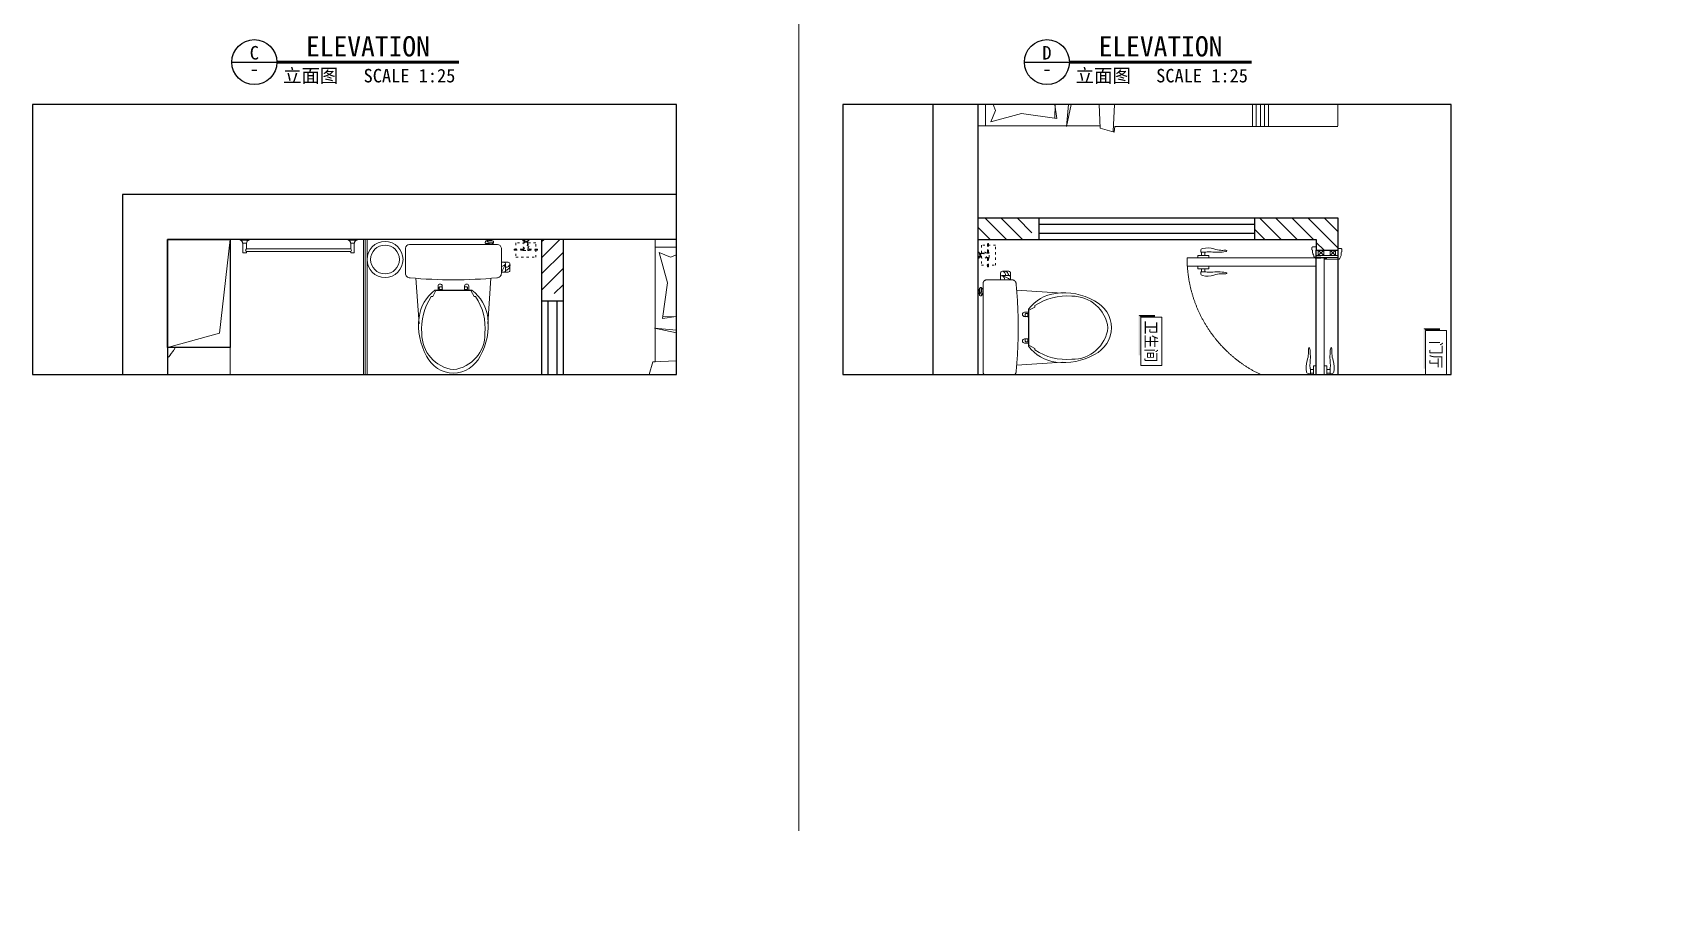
# Model space of a CAD drawing. Header units: millimetres. Extents: x 3162 to 221128, y -144913 to 11496.
# Drawn here: x 186528 to 195534, y -49353 to -44453 of the extents above; entities that cross this region are included whole.
import ezdxf
from ezdxf.enums import TextEntityAlignment as Align
from ezdxf.xclip import XClip

# ---------------------------------------------------------------- set-up
doc = ezdxf.new("R2010")
doc.units = ezdxf.units.MM
doc.header["$LTSCALE"] = 10
doc.header["$XCLIPFRAME"] = 2
for name, pattern in [('ACAD_ISO03W100', [30, 12, -18]), ('DASH', [8.89, 6.35, -2.54]), ('DOTE', [61.468, 50.8, -5.08, 0.508, -5.08]), ('HIDDEN', [9.525, 6.35, -3.175])]:
    doc.linetypes.add(name, pattern=pattern)
for name, color, linetype, lineweight in [('Drawing【图框、表格】', 150, 'Continuous', 0), ('FC-Doorsill【门槛线】', 8, 'Continuous', 0), ('FF-Door【门】', 51, 'Continuous', 0), ('FF-FIXT【洁具】', 31, 'Continuous', 0), ('FF-MT【门套】', 20, 'Continuous', 0), ('FF-Text【平面文字】', 2, 'Continuous', 0), ('FF-【活动成品家具】', 51, 'Continuous', 0), ('Fine【细线】', 250, 'Continuous', 0), ('Hidden【虚线】', 136, 'DASH', 0)]:
    doc.layers.add(name, color=color, linetype=linetype, lineweight=lineweight)
doc.layers.add('WALL_NEW【新建墙体】', color=4, linetype='Continuous')
doc.layers.add('WALL【墙体】', color=7, linetype='Continuous')
doc.styles.add('文字', font='')
doc.styles.add('线上图名', font='simhei.ttf')
doc.styles.add('线下图名', font='simhei.ttf')
doc.styles.get('文字').set_extended_font_data('SimSun')

# ---------------------------------------------------------------- blocks, each defined once
blk = doc.blocks.new('*U173')
at = {"color": 2, "linetype": 'Continuous'}
blk.add_line((-27.26, 0), (-17.26, 0), dxfattribs=at)
blk.add_lwpolyline([(-17.26, 0, 0.7, 0.7, 0), (23.26, 0, 0.75, 0.75, 0)], format="xyseb", dxfattribs=at)
at = {"color": 150, "linetype": 'Continuous'}
blk.add_circle((-22.26, 0), 5, dxfattribs=at)
at = {"color": 2, "style": '线下图名', "flags": 8}
blk.add_attdef('编号', text='', height=3, dxfattribs=at).set_placement((-22.26, 2.08), align=Align.MIDDLE)
at = {"color": 2, "style": '线上图名', "flags": 8}
blk.add_attdef('EXISTING_PLAN', text='', height=4.5, dxfattribs=at).set_placement((3, 1.27), align=Align.CENTER)
at = {"color": 2, "style": '线下图名', "flags": 8}
blk.add_attdef('图号', text='', height=3, dxfattribs=at).set_placement((-22.26, -3.86), align=Align.BOTTOM_CENTER)
blk.add_attdef('图名1', text='', height=3, dxfattribs=at).set_placement((-15.86, -1.5), align=Align.TOP_LEFT)
blk.add_attdef('比例1', text='', height=3, dxfattribs=at).set_placement((22.44, -1.5), align=Align.TOP_RIGHT)
blk = doc.blocks.new('1500平10100181')
at = {"ltscale": 300}
for p, q in [((-1270.6, 991.6), (-770.6, 991.6)), ((-1270.6, 491.6), (-1270.6, 991.6)), ((-770.6, 991.6), (-770.6, 491.6)), ((-749, 1000), (603.1, 1000)), ((-749, 1000), (-749, 374.1)), ((603.1, 1000), (603.1, 320.9)), ((603.1, 1000), (603.1, 345.9)), ((-770.6, 491.6), (-1270.6, 491.6)), ((-1270.6, 491.6), (-770.6, 491.6)), ((-749, 374.1), (-775.9, 311.5)), ((-775.9, 311.5), (-740.1, 257.9)), ((-749, 271.3), (-749, -1000)), ((638.5, 243.1), (606, 239.9)), ((606, 239.9), (606, -999.7)), ((-749, -1000), (603.1, -1000)), ((603.1, -1000), (-749, -1000))]:
    blk.add_line(p, q, dxfattribs=at)
at = {"color": 8}
for p, q in [((-770.6, 491.6), (-770.6, 991.6)), ((-1020.6, 966.9), (-1020.6, 516.3)), ((-749, 958.2), (603.1, 958.2)), ((-686.4, 883.8), (-686.4, 919.5)), ((-686.4, 919.5), (-614.8, 874.8)), ((-686.4, 919.5), (-570, 910.6)), ((-570, 910.6), (-278, 946.4)), ((-278, 946.4), (-137.7, 883.8)), ((-137.7, 883.8), (-75, 910.6)), ((-75, 910.6), (-119.8, 740.7)), ((-39.2, 937.4), (32.4, 892.7)), ((-39.2, 937.4), (77.1, 928.5)), ((-39.2, 901.6), (-39.2, 937.4)), ((-21.3, 687.1), (-39.2, 901.6)), ((77.1, 928.5), (369.1, 964.2)), ((369.1, 964.2), (517.3, 901.6)), ((517.3, 901.6), (580, 928.5)), ((580, 928.5), (535.2, 758.6)), ((-668.5, 669.2), (-686.4, 883.8)), ((-1254.7, 741.6), (-786.5, 741.6)), ((-119.8, 740.7), (-92.9, 544)), ((535.2, 758.6), (562.1, 561.9)), ((-704.3, 535), (-668.5, 669.2)), ((-57.5, 551.6), (-21.3, 687.1)), ((-632.7, 544), (-704.3, 535)), ((-605.8, 587.2), (-703.4, 538.5)), ((-516.3, 544), (-632.7, 544)), ((-155.6, 552.9), (-516.3, 544)), ((-92.9, 544), (-155.6, 552.9)), ((14.5, 561.9), (-93.5, 548.4)), ((16.7, 588.7), (-72.8, 544)), ((130.8, 561.9), (14.5, 561.9)), ((560.7, 572.1), (130.8, 561.9)), ((486.3, 572.7), (485.7, 570.5)), ((562.1, 561.9), (486.3, 572.7)), ((-749, 383), (606.9, 508.2)), ((606.9, 508.2), (-48.2, 365.2)), ((-740.1, 257.9), (172.2, 347.3)), ((378.1, 329.4), (615.8, 320.5)), ((603.1, 345.9), (603.1, 320.9)), ((603.1, 320.9), (616.4, 320.9)), ((616.4, 320.9), (638.5, 243.1)), ((633.7, 248.9), (-740.1, 168.4)), ((-740.1, 168.4), (-360.8, 213.2)), ((-320.9, -1000), (-320.9, 186.7)), ((-300.1, -1000), (-300.1, 187.8)), ((-276, -1000), (-276, 189)), ((-255.2, -1000), (-255.2, 190.1)), ((-231.2, -1000), (-231.2, 191.4)), ((229.7, -1000), (229.7, 227.8)), ((250.5, -1000), (250.5, 228.9)), ((274.6, -1000), (274.6, 230.2)), ((295.4, -1000), (295.4, 231.3)), ((319.4, -1000), (319.4, 232.6)), ((-749, -526.3), (603.1, -526.3)), ((-749, -547.1), (603.1, -547.1)), ((-749, -571.3), (603.1, -571.3)), ((-749, -592.1), (603.1, -592.1)), ((-749, -616), (603.1, -616))]:
    blk.add_line(p, q, dxfattribs=at)
for radius in [175, 72.2]:
    blk.add_circle((-1020.6, 741.6), radius, dxfattribs=at)
blk = doc.blocks.new('马桶平面15')
at = {"color": 251}
for p, q in [((-164.1, 735.1), (-187.7, 735.1)), ((-182.4, 735.2), (-182.4, 743.3)), ((-175.9, 735.1), (-175.9, 743.3)), ((-168.6, 743.3), (-168.6, 735.1))]:
    blk.add_line(p, q, dxfattribs=at)
for points in [[(-171.3, 714.9, 0.288575), (-152.8, 725.1, 0.464141), (-158.6, 735.1), (-164.1, 735.1), (-164.1, 743.3), (-187.7, 743.3), (-187.7, 743.3), (-187.7, 735.1), (-193.2, 735.1, 0.464141), (-199, 725.1, 0.288575), (-180.5, 714.9)], [(26.7, 460.2), (121.9, 460.2), (138.7, 426.6), (147.1, 426.6, -0.17108), (199.3, 221.2, -0.383832), (24.1, 20.6, -0.383832), (-151.1, 221.2, -0.17108), (-98.9, 426.6), (-90.5, 426.6), (-73.7, 460.2), (121.9, 460.2)], [(-61.5, 462.9), (-61.5, 484.4, -1), (-38, 484.4), (-38, 480.5)], [(109.7, 462.9), (109.7, 484.4, 1), (86.2, 484.4), (86.2, 480.5)]]:
    blk.add_lwpolyline(points, format="xyb", dxfattribs=at)
for points in [[(24.1, 519.2, -0.023855), (-216.9, 530.8, -0.42765), (-242.5, 555.3), (-242.5, 695.1, -0.382307), (-220.4, 714.9), (24.1, 714.9), (268.6, 714.9, -0.382307), (290.7, 695.1), (290.7, 555.3, -0.42765), (265.1, 530.8, -0.023855)], [(24.1, 0, -0.272339), (-125.1, 96, -0.163159), (-166.6, 310.4, -0.20934), (-78.5, 461.5), (24.1, 461.5), (126.7, 461.5, -0.20934), (214.8, 310.4, -0.163159), (173.3, 96, -0.272339)]]:
    blk.add_lwpolyline(points, format="xyb", close=True)
for points in [[(-242.5, 617.1), (-242.5, 562.2), (-279.9, 562.2, -0.414214), (-289.9, 572.2), (-289.9, 607.1, -0.414214), (-279.9, 617.1)], [(-242.5, 617.1), (-242.5, 562.2), (-256.2, 562.2, -0.414214), (-266.2, 572.2), (-266.2, 607.1, -0.414214), (-256.2, 617.1)], [(-54.5, 475.5), (-54.5, 470.3, 0.414214), (-49.5, 465.3), (-38.7, 465.3, 0.58538), (-38.5, 470.3), (-38.5, 475.5, 0.58538), (-38.7, 480.5), (-49.5, 480.5, 0.414214)], [(102.7, 475.5), (102.7, 470.3, -0.414214), (97.7, 465.3), (86.9, 465.3, -0.58538), (86.7, 470.3), (86.7, 475.5, -0.58538), (86.9, 480.5), (97.7, 480.5, -0.414214)]]:
    blk.add_lwpolyline(points, format="xyb", close=True, dxfattribs=at)
for points in [[(-184.4, 527.9), (-167.1, 275.7)], [(232.6, 527.9), (215.3, 275.7)]]:
    blk.add_lwpolyline(points)
for centre, radius, start, end in [((-185.1, 755.7), 31.4, 242.88179, 319.14204), ((-173.5, 774.1), 53.1, 240.79773, 292.8926), ((-262.7, 600.1), 28.1, 165.59157, 262.76034), ((-267.7, 612.3), 22.8, 193.4235, 273.84122), ((-231.7, 638.1), 46.4, 221.91484, 256.44129), ((180.7, 814.1), 492.5, 204.86427, 210.76499)]:
    blk.add_arc(centre, radius, start, end, dxfattribs=at)
blk = doc.blocks.new('hlw_3_1200_120')
for p, q in [((-0.5, 0.05), (0.5, 0.05)), ((-0.5, -0.05), (0.5, -0.05))]:
    blk.add_line(p, q)
at = {"linetype": 'HIDDEN', "ltscale": 15}
for p, q in [((-0.5, 0.0208), (0.5, 0.0208)), ((-0.5, -0.0208), (0.5, -0.0208))]:
    blk.add_line(p, q, dxfattribs=at)
blk = doc.blocks.new('*U51')
at = {"color": 150}
blk.add_lwpolyline([(-5.38, -2.34), (5.38, -2.34), (5.38, 2.33), (-5.38, 2.33), (-5.38, -2.34)], dxfattribs=at)
at = {"color": 150, "ltscale": 4}
for points in [[(-5.38, 0.83), (-5.83, 0.83), (-5.38, -2.34), (-5.83, -2.79)], [(3.13, -2.34), (3.13, -2.79), (-5.38, -2.34), (-5.83, -2.79)]]:
    blk.add_solid(points, dxfattribs=at)
at = {"color": 2, "ltscale": 4, "style": '文字', "width": 0.9, "flags": 8}
blk.add_attdef('功能区文字', text='', height=2.5, dxfattribs=at).set_placement((0.01, -0.03), align=Align.MIDDLE_CENTER)
blk = doc.blocks.new('海龙工具_2009110106373373')
at = {"linetype": 'ACAD_ISO03W100', "ltscale": 0.1}
for p, q in [((-16.7, 0), (16.7, 0)), ((-16.7, -5.8), (-16.7, 0)), ((16.7, -5.8), (16.7, 0)), ((-16.7, -5.8), (16.7, -5.8)), ((-9.5, -11.1), (9.5, -11.1)), ((-7.9, -13.8), (7.9, -13.8)), ((-6.9, -13.8), (-6.9, -11.1)), ((6.9, -13.8), (6.9, -11.1))]:
    blk.add_line(p, q, dxfattribs=at)
at = {"color": 8, "linetype": 'ACAD_ISO03W100', "ltscale": 0.1}
for p, q in [((-16.7, -4.4), (16.7, -4.4)), ((-6.6, -13.8), (-6.6, -11.1)), ((-6.1, -13.8), (-6.1, -11.1)), ((-2.5, -13.8), (-2.5, -11.1)), ((5.6, -13.8), (5.6, -11.1)), ((5.9, -13.8), (5.9, -11.1)), ((6.4, -13.8), (6.4, -11.1)), ((7, -33.3), (9.2, -33.3)), ((7.8, -20.3), (11.9, -22.7))]:
    blk.add_line(p, q, dxfattribs=at)
for points in [[(-17.6, -56.1), (-64.4, -56.1)], [(-17.6, -56.7), (-64, -56.7)], [(17.6, -56.1), (64.4, -56.1)], [(17.6, -56.7), (64, -56.7)]]:
    blk.add_lwpolyline(points, dxfattribs=at)
at = {"linetype": 'ACAD_ISO03W100', "ltscale": 0.1}
for points in [[(-61.4, -51), (-17.6, -51)], [(-17.6, -57.8), (-61.4, -57.8)], [(-11.7, -49.5), (-17.6, -49.5), (-17.6, -58.8), (-11.7, -58.8)], [(-11.7, -43.8), (-11.7, -59.9), (11.7, -59.9), (11.7, -43.8)], [(11.7, -49.5), (17.6, -49.5), (17.6, -58.8), (11.7, -58.8)], [(61.4, -51), (17.6, -51)], [(17.6, -57.8), (61.4, -57.8)]]:
    blk.add_lwpolyline(points, dxfattribs=at)
at = {"color": 8, "linetype": 'ACAD_ISO03W100', "ltscale": 0.1}
blk.add_lwpolyline([(-55.5, -96.8), (55.2, -96.8), (55.2, -17.4), (-55.5, -17.4)], close=True, dxfattribs=at)
at = {"linetype": 'ACAD_ISO03W100', "ltscale": 0.1}
for centre, radius, start, end in [((-61.4, -54.4), 3.41, 90, 270), ((0, -30), 18.1, 116.11748, 63.88252), ((-20.9, -14.2), 11.8, 15.38279, 45.49873), ((20.9, -14.2), 11.8, 134.50127, 164.61721), ((61.4, -54.4), 3.41, 270, 90)]:
    blk.add_arc(centre, radius, start, end, dxfattribs=at)
at = {"color": 8, "linetype": 'ACAD_ISO03W100', "ltscale": 0.1}
for centre, radius, start, end in [((-15.3, -11.8), 11.2, 3.72271, 32.48588), ((-22.2, -12.5), 18.8, 4.24359, 20.74315), ((14.7, -12.4), 11.2, 143.80422, 173.1553), ((16.9, -14.2), 11.8, 134.50127, 164.61721), ((21.6, -18.2), 16.8, 132.4216, 154.92635), ((0.7, -26.4), 9.31, 311.87931, 40.38031), ((0.9, -25.5), 11.4, 317.03504, 14.50797)]:
    blk.add_arc(centre, radius, start, end, dxfattribs=at)
blk = doc.blocks.new('海龙_05069869')
at = {"layer": 'FF-FIXT【洁具】'}
blk.add_circle((0, 0), 100, dxfattribs=at)
at = {"layer": 'FF-FIXT【洁具】', "color": 9}
blk.add_circle((0, 0), 80, dxfattribs=at)
blk = doc.blocks.new('海龙工具_毛巾架平面')
at = {"linetype": 'ByBlock', "lineweight": 0}
for p, q in [((-323.6, 0.4), (-323.6, 4.4)), ((-275.6, 0.4), (-275.6, 4.4)), ((276.4, 0.4), (276.4, 4.4)), ((324.4, 0.4), (324.4, 4.4))]:
    blk.add_line(p, q, dxfattribs=at)
for points in [[(-324.6, 4.4, 0.406293), (-310.6, 20.4), (-288.6, 20.4, 0.411692), (-274.6, 4.4)], [(275.4, 4.4, 0.406293), (289.4, 20.4), (311.4, 20.4, 0.411692), (325.4, 4.4)]]:
    blk.add_lwpolyline(points, format="xyb", dxfattribs=at)
for points in [[(-274.6, 0.4), (-274.6, 4.4), (-324.6, 4.4), (-324.6, 0.4)], [(325.4, 0.4), (325.4, 4.4), (275.4, 4.4), (275.4, 0.4)]]:
    blk.add_lwpolyline(points, close=True, dxfattribs=at)
for points in [[(-289.6, 66.9), (-289.6, 74.4), (-309.6, 74.4), (-309.6, 20.4)], [(290.4, 66.9), (-289.6, 66.9)], [(-289.6, 20.2), (-289.6, 51.9)], [(-289.6, 51.9), (290.4, 51.9)], [(310.4, 20.2), (310.4, 74.4), (290.4, 74.4), (290.4, 66.9)], [(290.4, 51.9), (290.4, 20.4)]]:
    blk.add_lwpolyline(points)
at = {"color": 250}
for centre, start, end in [((-284.3, 59.4), 125.00147, 234.99853), ((285.2, 59.4), 305.00147, 54.99853)]:
    blk.add_arc(centre, 9.16, start, end, dxfattribs=at)
blk = doc.blocks.new('卫_毛巾架')
blk.add_blockref('海龙工具_毛巾架平面', (0, -0.4))
blk = doc.blocks.new('门套线03')
at = {"ltscale": 100}
blk.add_lwpolyline([(60, 0), (60, 19.7, -0.339185), (56.6, 23.1), (42, 23.1, -0.360475), (38.5, 19.7), (29.2, 19.7, 0.137802), (14.5, 14.7, -0.16589), (3.4, 11.9), (3.4, 8.7), (0, 8.7), (0, 0)], format="xyb", close=True, dxfattribs=at)
blk = doc.blocks.new('HL_Door_Hinge')
at = {"color": 0, "linetype": 'DOTE', "ltscale": 0.04}
for p, q in [((-4, 3), (4, 3)), ((0, -1), (0, 7))]:
    blk.add_line(p, q, dxfattribs=at)
at = {"color": 0, "linetype": 'DASH', "ltscale": 5}
for p, q in [((-2, -26), (-2, 0.8)), ((-0.5, -26), (-0.5, 0)), ((0.5, -26), (0.5, 0)), ((2, -26), (2, 0.8)), ((-0.5, -26), (-2, -26)), ((0.5, -26), (2, -26))]:
    blk.add_line(p, q, dxfattribs=at)
for radius in [3, 2]:
    blk.add_circle((0, 3), radius, dxfattribs=at)
blk = doc.blocks.new('HL_Door_Seal')
at = {"color": 0}
for p, q in [((5, 0), (-5, 0)), ((-1, 6), (-0.5, 6.5)), ((-1, 6), (-0.5, 6)), ((-1, 5.5), (-0.5, 6)), ((-1, 5.5), (-0.5, 5.5)), ((-1, 5), (-0.5, 5.5)), ((-1, 4.5), (-0.5, 5)), ((-1, 5), (-0.5, 5)), ((-1, 4.5), (-0.5, 4.5)), ((-1, 4), (-0.5, 4.5)), ((-1, 4), (-0.5, 4)), ((-1, 3.5), (-0.5, 4)), ((-1, 3.5), (-0.5, 3.5)), ((-1, 3), (-0.5, 3.5)), ((-1, 3), (-0.5, 3)), ((-1, 2.5), (-0.5, 3)), ((-1, 2.5), (-0.5, 2.5)), ((-1, 2), (-0.5, 2.5)), ((-1, 2), (-0.5, 2)), ((-1, 1.5), (-0.5, 2)), ((-1, 1.5), (-0.5, 1.5)), ((-1, 1), (-0.5, 1.5)), ((-1, 1), (-0.5, 1)), ((-1, 0.5), (-0.5, 1)), ((-1, 0.5), (-0.5, 0.5)), ((-1, 0), (-0.5, 0.5)), ((-0.5, 6.5), (0.5, 6.5)), ((1, 6), (0.5, 6.5)), ((1, 6), (0.5, 6)), ((1, 5.5), (0.5, 6)), ((1, 5.5), (0.5, 5.5)), ((1, 5), (0.5, 5.5)), ((1, 5), (0.5, 5)), ((1, 4.5), (0.5, 5)), ((1, 4.5), (0.5, 4.5)), ((1, 4), (0.5, 4.5)), ((1, 4), (0.5, 4)), ((1, 3.5), (0.5, 4)), ((1, 3.5), (0.5, 3.5)), ((1, 3), (0.5, 3.5)), ((1, 3), (0.5, 3)), ((1, 2.5), (0.5, 3)), ((1, 2.5), (0.5, 2.5)), ((1, 2), (0.5, 2.5)), ((1, 2), (0.5, 2)), ((1, 1.5), (0.5, 2)), ((1, 1.5), (0.5, 1.5)), ((1, 1), (0.5, 1.5)), ((1, 1), (0.5, 1)), ((1, 0.5), (0.5, 1)), ((1, 0.5), (0.5, 0.5)), ((1, 0), (0.5, 0.5))]:
    blk.add_line(p, q, dxfattribs=at)
blk.add_lwpolyline([(-3.9, -1, 0.774597), (3.9, -1)], format="xyb", close=True, dxfattribs=at)
blk.add_arc((0, 0), 5, 180, 0.00048, dxfattribs=at)
blk = doc.blocks.new('门把手02')
at = {"color": 250}
for p, q in [((-30.4, 14.6), (-15.2, 14.6)), ((-30.4, 0), (-30.4, 14.6)), ((30.4, 0), (-30.4, 0)), ((-15.2, 14.6), (19.6, 14.6)), ((-15.2, 14.6), (19.6, 14.6)), ((-13.5, 32.2), (-13.5, 40.9)), ((12.9, 32.2), (-13.5, 32.2)), ((-9.4, 14.6), (-9.4, 32.2)), ((9.4, 14.6), (9.4, 32.2)), ((19.6, 14.6), (30.4, 14.6)), ((30.4, 14.6), (30.4, 0))]:
    blk.add_line(p, q, dxfattribs=at)
at = {"color": 250, "extrusion": (0, 0, -1)}
for centre, major_axis, start_param, end_param in [((-1.3, 40.9), (-8.59, 8.59), 5.497787, 6.813202), ((23.4, -64.1), (-0.1, 120), -0.233047, 0.306451), ((12.9, 37.2), (3.58, 3.58), 2.124304, 2.356194), ((33.8, -51.4), (0, 86), -0.231441, 0.114669), ((79.3, 368.4), (-0.1, 336.3), 3.005111, 3.247916), ((107.8, 189.2), (1.8, 147), 3.194781, 3.464277), ((105.2, 172), (-91.7, 91.7), 3.813778, 3.981187), ((122.5, 24), (-13.7, 13.7), 0.647464, 1.248663), ((124, 43.6), (5.92, 5.92), 1.238085, 2.228964), ((130.6, 40.4), (-0.729, 0.729), 1.325662, 2.819982)]:
    blk.add_ellipse(centre, major_axis=major_axis, ratio=1, start_param=start_param, end_param=end_param, dxfattribs=at)
blk = doc.blocks.new('hld_1_722.134_120_门把手02_门套线03_45_0_0_3_40_0_1_1')
at = {"layer": 'FC-Doorsill【门槛线】'}
for p, q in [((-0.5, 0.075), (0.5, 0.075)), ((-0.5, -0.075), (0.5, -0.075))]:
    blk.add_line(p, q, dxfattribs=at)
at = {"layer": 'FF-Door【门】'}
blk.add_lwpolyline([(-0.447, 0.075), (-0.391, 0.075), (-0.391, 0.969), (-0.447, 0.969)], close=True, dxfattribs=at)
at = {"layer": 'FF-Door【门】', "color": 250, "linetype": 'ACAD_ISO03W100', "ltscale": 0.104167}
blk.add_lwpolyline([(-0.447, 0.075), (0.447, 0.075), (0.447, 0.019), (-0.447, 0.019)], close=True, dxfattribs=at)
at = {"layer": 'FF-Door【门】', "color": 8, "linetype": 'HIDDEN', "ltscale": 60}
blk.add_arc((-0.447, 0.075), 0.894, 0, 90, dxfattribs=at)
at = {"layer": 'FF-MT【门套】', "color": 250}
for p, q in [((-0.465, 0.06), (-0.5, 0.022)), ((-0.465, 0.022), (-0.5, 0.06)), ((0.465, 0.06), (0.5, 0.022)), ((0.465, 0.022), (0.5, 0.06)), ((-0.5, -0.022), (-0.465, -0.06)), ((-0.5, -0.06), (-0.465, -0.022)), ((0.5, -0.022), (0.465, -0.06)), ((0.5, -0.06), (0.465, -0.022))]:
    blk.add_line(p, q, dxfattribs=at)
for points in [[(-0.5, 0.075), (-0.465, 0.075), (-0.465, 0.06), (-0.5, 0.06)], [(-0.465, 0.06), (-0.465, 0.022), (-0.5, 0.022), (-0.5, 0.06)], [(-0.465, 0.075), (-0.45, 0.075), (-0.45, -0.075), (-0.465, -0.075)], [(0.465, 0.075), (0.45, 0.075), (0.45, -0.075), (0.465, -0.075)], [(0.5, 0.075), (0.465, 0.075), (0.465, 0.06), (0.5, 0.06)], [(0.465, 0.06), (0.465, 0.022), (0.5, 0.022), (0.5, 0.06)], [(-0.5, -0.022), (-0.5, -0.06), (-0.465, -0.06), (-0.465, -0.022)], [(-0.5, -0.075), (-0.465, -0.075), (-0.465, -0.06), (-0.5, -0.06)], [(0.5, -0.022), (0.5, -0.06), (0.465, -0.06), (0.465, -0.022)], [(0.5, -0.075), (0.465, -0.075), (0.465, -0.06), (0.5, -0.06)]]:
    blk.add_lwpolyline(points, close=True, dxfattribs=at)
at = {"layer": 'FF-MT【门套】'}
for points in [[(-0.5, 0.075), (-0.45, 0.075), (-0.45, 0.012), (-0.438, 0.012), (-0.438, -0.075), (-0.5, -0.075)], [(0.5, 0.075), (0.45, 0.075), (0.45, 0.012), (0.438, 0.012), (0.438, -0.075), (0.5, -0.075)]]:
    blk.add_lwpolyline(points, close=True, dxfattribs=at)
at = {"layer": 'FF-Door【门】', "color": 250, "yscale": 0.001246673720702, "zscale": 0.001246673720702}
for name, p, xscale, rotation in [('门把手02', (-0.447, 0.857), -0.001246673720702, 90.00000000000593), ('门把手02', (-0.391, 0.857), 0.001246673720702, 270.0000000000178), ('HL_Door_Seal', (-0.444, 0.012), 0.001246673720702, 180.0000000000119), ('HL_Door_Seal', (0.444, 0.012), -0.001246673720702, 180)]:
    blk.add_blockref(name, p, dxfattribs=dict(at, xscale=xscale, rotation=rotation))
at = {"layer": 'FF-Door【门】', "color": 250, "zscale": 0.001246673720702}
for name, p, xscale, yscale in [('门把手02', (0.338, 0.075), -0.001246673720702, 0.001246673720702), ('HL_Door_Hinge', (-0.449, 0.075), 0.001246673720702, 0.001246673720702), ('门把手02', (0.338, 0.019), -0.001246673720702, -0.001246673720702)]:
    blk.add_blockref(name, p, dxfattribs=dict(at, xscale=xscale, yscale=yscale))
at = {"layer": 'FF-MT【门套】', "zscale": 0.001246673720702}
for p, xscale, yscale in [((-0.45, 0.075), -0.001246673720702, 0.001246673720702), ((0.45, 0.075), 0.001246673720702, 0.001246673720702), ((-0.438, -0.075), -0.001246673720702, -0.001246673720702), ((0.438, -0.075), 0.001246673720702, -0.001246673720702)]:
    blk.add_blockref('门套线03', p, dxfattribs=dict(at, xscale=xscale, yscale=yscale))
blk = doc.blocks.new('海龙_05140578')
at = {"layer": 'FF-FIXT【洁具】'}
h = blk.add_hatch(dxfattribs=at)
h.set_pattern_fill('AA大理石深SC800', color=8, scale=700, style=0, pattern_type=2)
h.set_pattern_definition([(177.769103, (2572982.35, -1703151.014), (-700.00002183, -2.69e-05), [40.03034, -8366.3405]), (28.1136392, (2572962.35, -1703113.616), (700.0000028, 327.23196765), [26.45461, -5529.00824]), (76.6298055, (2572962.35, -1703060.636), (-1.05e-05, 327.2319275), [14.41496, -3012.71901]), (106.992819, (2572965.68, -1703037.26), (6.7e-06, 327.2319222), [11.40566, -2383.78875]), (21.8355897, (2572962.35, -1703013.89), (699.99999517, 327.2319006), [25.13679, -5253.58526]), (17.3096175, (2572965.68, -1703007.66), (700.0000145, 327.231969), [10.47438, -2189.14444]), (162.690382, (2572942.35, -1703149.46), (-700.0000325, 327.231908), [20.94876, -2178.67006]), (125.490837, (2572922.35, -1703143.22), (-4.3e-05, 327.231901), [17.22434, -1188.48149]), (162.690382, (2572912.35, -1703129.2), (-700.0000325, 327.231908), [10.47438, -2189.14444]), (136.925518, (2572902.35, -1703126.08), (-2e-05, 327.23191), [22.8165, -935.47517]), (3.3442344, (2572859.018, -1703112.058), (700.000013, 4.667e-05), [26.71214, -5582.84048]), (10.5914065, (2572842.35, -1703115.174), (1400.000031, 327.2319727), [16.95554, -3543.70772]), (0, (2572832.35, -1703115.17), (700, 327.23194), [10, -689.99994]), (103.370194, (2572962.35, -1703113.616), (-5.48e-05, 327.2319113), [14.41489, -3012.71901]), (90, (2572959, -1703099.6), (700, -4e-14), [10.90773, -316.32419]), (90, (2572959, -1703088.7), (700, -4e-14), [10.90773, -316.32419]), (78.995121, (2572959.02, -1703077.776), (-2.72e-05, 327.2319559), [17.46185, -3649.52189]), (90, (2572962.35, -1703026.35), (700, -4e-14), [12.46598, -314.76592]), (6.6658365, (2572952.35, -1703009.21), (699.9999705, 1.27e-05), [13.42411, -2805.63262]), (160.679045, (2572952.35, -1703009.21), (-699.9999937, 327.231933), [14.12908, -2952.97835]), (47.485996, (2572669.02, -1703214.9), (700.0000005, 654.4639248), [14.79793, -3092.76646]), (6.1571803, (2572679.018, -1703203.995), (2800.00001973, 327.23192843), [43.58473, -9109.2134]), (31.9352432, (2572722.35, -1703199.32), (699.9999716, 327.2319319), [11.78345, -2462.74511]), (19.3209546, (2572732.35, -1703193.09), (699.999996, 327.2319281), [14.12908, -2952.97835]), (8.8568723, (2572745.68, -1703188.41), (699.9999635, 5.46e-05), [20.24134, -2105.10111]), (30.29957, (2572765.684, -1703185.295), (700.0000166, 327.2319738), [15.44284, -3227.55244]), (61.8626245, (2572779.02, -1703177.5), (-3.7e-05, 327.231936), [14.13664, -1470.21231]), (52.9473395, (2572785.684, -1703165.038), (700.00000455, 981.6958246), [33.192334, -6937.19747]), (51.263996, (2572805.684, -1703138.55), (699.999997, 981.6958529), [15.98128, -3340.08304]), (25.054876, (2572815.68, -1703126.08), (700, -3e-06), [36.79571, -735.91427]), (47.485996, (2572849.02, -1703110.5), (700.0000005, 654.4639248), [14.79793, -3092.76646]), (31.9352432, (2572859.02, -1703099.59), (699.9999716, 327.2319319), [11.78345, -2462.74511]), (56.6470201, (2572869.018, -1703093.36), (700.0000012, 981.6958188), [24.25143, -5068.55181]), (90, (2572882.35, -1703073.1), (700, -4e-14), [15.582476, -311.64945]), (47.485996, (2572882.35, -1703057.52), (700.0000005, 654.4639248), [29.59586, -3077.96853]), (47.485996, (2572902.35, -1703035.704), (700.0000005, 654.4639248), [14.79793, -3092.76646]), (19.3209546, (2572912.35, -1703024.796), (699.999996, 327.2319281), [14.12908, -2952.97835]), (56.2378233, (2572925.684, -1703020.12), (699.99996254, 981.69585345), [29.98968, -6267.84088]), (25.054876, (2572745.68, -1703194.64), (700, -3e-06), [14.71827, -757.99171]), (80.6556929, (2572742.35, -1703214.9), (2.62e-05, 327.2319152), [20.52967, -4290.69354]), (160.679045, (2572755.684, -1703219.58), (-699.9999937, 327.231933), [14.12908, -2952.97835]), (148.064756, (2572765.68, -1703225.81), (-699.999967, 327.2319416), [11.78345, -2462.74511]), (115.424913, (2572772.35, -1703239.834), (-700.000029, 1636.1597197), [15.52817, -3245.38277]), (103.370194, (2572775.684, -1703253.86), (-5.48e-05, 327.2319113), [14.41489, -3012.71901]), (144.961427, (2572782.35, -1703258.53), (-700.0000265, 654.4638884), [8.14233, -1701.74844]), (173.334163, (2572795.684, -1703260.09), (-699.9999705, 1.88e-05), [13.42411, -2805.63262]), (158.418473, (2572839.018, -1703277.232), (-4199.99999472, 1636.15974199), [46.60026, -9739.4493]), (78.995121, (2572752.35, -1703275.674), (-2.72e-05, 327.2319559), [17.46185, -3649.52189]), (4.4550498, (2572755.684, -1703258.533), (700.0000104, 4.37e-05), [20.0606, -4192.66778]), (154.945124, (2572775.68, -1703256.97), (-700, -9e-07), [7.35917, -765.35081]), (132.514004, (2572769.02, -1703253.86), (-699.9999993, 654.463926), [14.79793, -3092.76646]), (90, (2572759, -1703242.95), (700, -4e-14), [9.34949, -317.88246]), (142.076999, (2572759.02, -1703233.6), (-700.0000235, 654.463844), [12.67686, -2649.46857]), (125.490837, (2572749.02, -1703225.81), (-4.3e-05, 327.231901), [11.48294, -1194.22296]), (99.344307, (2572742.35, -1703216.46), (-2.57e-05, 327.2319152), [20.5296, -4290.69354]), (90, (2572739, -1703214.9), (700, -4e-14), [18.69897, -308.53291]), (136.925518, (2572739.02, -1703214.9), (-2e-05, 327.23191), [18.2532, -940.03847]), (70.3775316, (2572722.35, -1703211.79), (1.97e-05, 327.231914), [9.92593, -2074.51804]), (175.54495, (2572722.35, -1703211.786), (-700.0000158, -2.36e-05), [40.1212, -4172.60718]), (148.064756, (2573319.02, -1703288.14), (-699.999967, 327.2319416), [23.56697, -2450.96166]), (35.0385725, (2573279.02, -1703283.47), (700.000032, 654.463882), [8.14233, -1701.74844]), (6.6658365, (2573295.684, -1703283.465), (699.9999705, 1.27e-05), [13.42411, -2805.63262]), (162.690382, (2573285.68, -1703291.26), (-700.0000325, 327.231908), [10.47438, -2189.14444]), (64.5750864, (2573272.35, -1703319.305), (699.9999829, 1636.1597424), [31.05627, -3229.8546]), (0, (2573279.02, -1703283.47), (700, 327.23194), [16.666664, -683.33328]), (118.137375, (2573322.35, -1703294.37), (-2.2e-05, 327.231903), [7.06832, -1477.28063]), (157.435521, (2573352.35, -1703306.84), (-699.9999875, 327.23189523), [32.48693, -6789.76837]), (136.925518, (2573359.02, -1703313.07), (-2e-05, 327.23191), [9.1266, -949.16507]), (154.945124, (2573369.02, -1703317.75), (-700, -9e-07), [11.03872, -761.67126]), (49.4476465, (2573302.35, -1703289.7), (700.0000126, 981.6957893), [10.25416, -2143.11958]), (51.263996, (2573079.02, -1703021.68), (699.999997, 981.6958529), [15.98128, -3340.08304]), (136.925518, (2573079.02, -1703021.68), (-2e-05, 327.23191), [9.1266, -949.16507]), (176.655765, (2573072.35, -1703015.447), (-700.00001707, -1.59e-05), [26.71214, -5582.84048]), (106.992819, (2573045.68, -1703013.89), (6.7e-06, 327.2319222), [11.40566, -2383.78875]), (19.3209546, (2573029.02, -1703007.655), (699.999996, 327.2319281), [14.12908, -2952.97835]), (159.49524, (2573045.684, -1703013.89), (-700.0000066, 327.2319549), [17.79407, -3718.95475]), (180, (2573055.7, -1703013.9), (-700, 327.23194), [10, -689.99994]), (22.2465213, (2573019.018, -1703002.98), (700.0000198, 327.23192524), [28.8113, -6021.55701]), (6.6658365, (2573005.684, -1703004.54), (699.9999705, 1.27e-05), [13.42411, -2805.63262]), (52.1215557, (2573175.684, -1703266.324), (700.0000225, 981.6958277), [21.71596, -4538.63158]), (78.995121, (2573189.02, -1703249.184), (-2.72e-05, 327.2319559), [17.46185, -3649.52189]), (162.690382, (2573192.35, -1703232.04), (-700.0000325, 327.231908), [10.47438, -2189.14444]), (164.332014, (2573182.35, -1703228.926), (-1399.9999669, 327.2319563), [17.30988, -3617.75911]), (104.970339, (2573165.684, -1703224.25), (-3.98e-05, 327.2319457), [12.90394, -2696.92402]), (109.622468, (2573162.35, -1703211.79), (-1.74e-05, 327.231914), [9.92593, -2074.51804]), (90, (2573159, -1703202.44), (700, -4e-14), [12.46598, -314.76592]), (25.054876, (2573159.02, -1703205.55), (700, -3e-06), [14.71827, -757.99171]), (166.844039, (2573179.02, -1703210.23), (-699.999993, 327.2319035), [20.53905, -1417.1955]), (0, (2573169.02, -1703210.23), (700, 327.23194), [10, -689.99994]), (15.667986, (2573152.35, -1703214.9), (1399.9999669, 327.2319563), [17.30988, -3617.75911]), (180, (2573169.02, -1703214.9), (-700, 327.23194), [16.666664, -683.33328]), (180, (2573182.35, -1703214.9), (-700, 327.23194), [13.333334, -686.66661]), (61.8626245, (2573179.02, -1703221.14), (-3.7e-05, 327.231936), [7.06832, -1477.28063]), (162.690382, (2573189.02, -1703224.25), (-700.0000325, 327.231908), [10.47438, -2189.14444]), (173.334163, (2573202.35, -1703225.81), (-699.9999705, 1.88e-05), [13.42411, -2805.63262]), (171.143127, (2573212.35, -1703227.37), (-699.9999743, -6e-06), [10.12067, -2115.22178]), (13.15596, (2573022.35, -1703138.55), (699.999983, 327.2319595), [13.6927, -1424.04185]), (146.796701, (2573022.35, -1703138.55), (-1400.0000003, 981.6958516), [19.91878, -4163.01753]), (118.137375, (2573005.68, -1703127.64), (-2.2e-05, 327.231903), [14.13664, -1470.21231]), (90, (2572999, -1703127.64), (700, -4e-14), [12.46598, -314.76592]), (113.162745, (2572999.02, -1703127.64), (-3.44e-05, 327.2319177), [8.47434, -1771.13755]), (75.873987, (2572989.018, -1703146.34), (699.99999423, 2945.08749146), [27.31624, -5709.08807]), (90, (2572989, -1703146.34), (700, -4e-14), [18.69897, -308.53291]), (106.992819, (2572989.02, -1703127.64), (6.7e-06, 327.2319222), [11.40566, -2383.78875]), (90, (2572985.7, -1703154.1), (700, -4e-14), [37.397934, -289.83395]), (95.3136086, (2572985.684, -1703154.13), (-1.335e-05, 327.2319124), [35.99435, -7522.8223]), (83.5762835, (2572979.018, -1703147.898), (3.255e-05, 327.23196893), [29.79375, -6226.89452]), (90, (2572979, -1703147.9), (700, -4e-14), [9.34949, -317.88246]), (76.6298055, (2572979.02, -1703138.55), (-1.05e-05, 327.2319275), [14.41496, -3012.71901]), (103.370194, (2572982.35, -1703124.524), (-5.48e-05, 327.2319113), [14.41489, -3012.71901]), (90, (2572979, -1703137), (700, -4e-14), [26.490205, -300.7417]), (133.553349, (2573282.35, -1703272.56), (-700.0000129, 654.4639115), [19.35087, -4044.33463]), (169.408593, (2573299.02, -1703275.674), (-1400.000041, 327.2319161), [16.95554, -3543.70772]), (6.6658365, (2573272.35, -1703280.35), (699.9999705, 1.27e-05), [13.42411, -2805.63262]), (66.837255, (2573272.35, -1703280.35), (-2.94e-05, 327.231945), [8.47434, -1771.13755]), (148.064756, (2573275.68, -1703260.09), (-699.999967, 327.2319416), [35.35042, -2439.17821]), (164.332014, (2573245.684, -1703241.39), (-1399.9999669, 327.2319563), [17.30988, -3617.75911]), (122.690182, (2573229.02, -1703236.72), (-699.9999866, 981.6958593), [18.51521, -3869.68155]), (160.679045, (2573219.02, -1703221.135), (-699.9999937, 327.231933), [14.12908, -2952.97835]), (169.408593, (2573205.684, -1703216.46), (-1400.000041, 327.2319161), [16.95554, -3543.70772]), (133.553349, (2573189.02, -1703213.344), (-700.0000129, 654.4639115), [19.35087, -4044.33463]), (130.552353, (2573175.68, -1703199.32), (-700.000004, 981.6957954), [20.50832, -2132.86542]), (102.074477, (2573162.35, -1703183.74), (-2.5e-05, 327.2319044), [15.93501, -3330.41737]), (169.408593, (2573159.02, -1703168.155), (-1400.000041, 327.2319161), [33.91108, -3526.75218]), (139.920946, (2573125.684, -1703161.92), (-700.0000024, 654.46388085), [21.78204, -4552.44356]), (154.945124, (2573109.02, -1703147.9), (-700, -9e-07), [11.03872, -761.67126]), (90, (2573099, -1703143.2), (700, -4e-14), [29.606696, -297.62523]), (0, (2573085.7, -1703113.6), (700, 327.23194), [13.333334, -686.66661]), (14.9560981, (2573062.35, -1703119.85), (1399.9999853, 327.2319453), [24.15147, -5047.66192]), (31.9352432, (2573052.35, -1703126.08), (699.9999716, 327.2319319), [11.78345, -2462.74511]), (61.8626245, (2573045.68, -1703138.55), (-3.7e-05, 327.231936), [14.13664, -1470.21231]), (17.3096175, (2573035.68, -1703141.66), (700.0000145, 327.231969), [10.47438, -2189.14444]), (118.137375, (2573035.68, -1703141.66), (-2.2e-05, 327.231903), [7.06832, -1477.28063]), (4.4550498, (2572992.35, -1703138.55), (700.0000104, 4.37e-05), [40.1212, -4172.60718]), (51.263996, (2572982.35, -1703151.014), (699.999997, 981.6958529), [15.98128, -3340.08304]), (0, (2573035.7, -1703127.64), (700, 327.23194), [16.666664, -683.33328]), (166.844039, (2573035.68, -1703127.64), (-699.999993, 327.2319035), [13.6927, -1424.04185]), (171.143127, (2573022.35, -1703124.52), (-699.9999743, -6e-06), [20.24134, -2105.10111]), (142.076999, (2573002.35, -1703121.41), (-700.0000235, 654.463844), [12.67686, -2649.46857]), (118.137375, (2572992.35, -1703113.62), (-2.2e-05, 327.231903), [14.13664, -1470.21231]), (90, (2572965.7, -1703046.6), (700, -4e-14), [9.34949, -317.88246]), (171.143127, (2572995.68, -1703006.1), (-699.9999743, -6e-06), [10.12067, -2115.22178]), (154.945124, (2573005.68, -1703010.77), (-700, -9e-07), [11.03872, -761.67126]), (125.490837, (2573005.68, -1703010.77), (-4.3e-05, 327.231901), [11.48294, -1194.22296]), (0, (2572985.7, -1703001.42), (700, 327.23194), [13.333334, -686.66661]), (17.3096175, (2572975.68, -1703004.54), (700.0000145, 327.231969), [10.47438, -2189.14444])])
h.paths.add_polyline_path([(3375, 5), (3025, 5), (3025, -1275), (3375, -1275)])
h.paths.add_polyline_path([(3345, -683.5), (3351.2, -680.8, -0.264865), (3346.2, -678, -0.35076)], flags=16)
h.paths.add_polyline_path([(3135, -675, 1), (3195, -675, 1)], flags=0)
h.paths.add_polyline_path([(3200, -675, -1), (3130, -675, -1)], flags=16)
at = {"layer": 'WALL_NEW【新建墙体】'}
h = blk.add_hatch(dxfattribs=at)
h.set_pattern_fill('ANSI31', color=8, scale=20, style=0)
h.set_pattern_definition([(45, (-3175, 1275), (-44.9013, 44.9013), [])])
h.paths.add_polyline_path([(-3095, 1875), (-3175, 1875), (-3175, 1275), (-3095, 1275)])
h.paths.add_polyline_path([(-3095, -1275), (-3175, -1275), (-3175, -1875), (-3095, -1875)])
h.paths.add_polyline_path([(1355, 125), (1175, 125), (1175, -335), (1295, -335), (1295, 5), (1355, 5)])
h.paths.add_polyline_path([(1295, 1875), (1175, 1875), (1175, 1275), (1295, 1275)])
h.paths.add_polyline_path([(1295, -1575), (1175, -1575), (1175, -1875), (1295, -1875)])
h.paths.add_polyline_path([(3375, 325), (3135, 325), (3135, 125), (2157.1, 125), (2157.1, 5), (3375, 5)])
h.paths.add_polyline_path([(2320, 1875), (2200, 1875), (2200, 1275), (2320, 1275)])
at = {"layer": 'FF-FIXT【洁具】'}
for p, q in [((2265, 5), (2265, -1875)), ((2285, 5), (2285, -1875))]:
    blk.add_line(p, q, dxfattribs=at)
at = {"layer": 'FF-FIXT【洁具】', "color": 9}
blk.add_line((2275, 5), (2275, -1875), dxfattribs=at)
at = {"layer": 'FF-FIXT【洁具】'}
blk.add_lwpolyline([(3025, -1275), (3375, -1275), (3375, 5), (3025, 5)], close=True, dxfattribs=at)
at = {"layer": 'Fine【细线】', "color": 250}
blk.add_lwpolyline([(3025, -1875), (3085, -1355), (3375, -1275)], dxfattribs=at)
at = {"layer": 'WALL_NEW【新建墙体】'}
for p, q in [((1175, -335), (1175, 125)), ((1175, 125), (1355, 125)), ((1355, 5), (1355, 125)), ((1295, -335), (1295, 5)), ((1295, 5), (1355, 5)), ((1295, -335), (1175, -335)), ((1175, -1875), (1175, -1535)), ((1295, -1535), (1175, -1535)), ((1295, -1875), (1295, -1535)), ((1175, -1875), (1295, -1875))]:
    blk.add_line(p, q, dxfattribs=at)
blk.add_lwpolyline([(1355, 125), (2157.1, 125), (2157.1, 5), (1355, 5)], close=True, dxfattribs=at)
at = {"layer": 'WALL【墙体】'}
for p, q in [((3375, -1875), (3375, 275)), ((3625, -2125), (3625, 275)), ((-3375, -1875), (3375, -1875)), ((-3625, -2125), (3625, -2125))]:
    blk.add_line(p, q, dxfattribs=at)
blk.add_lwpolyline([(3025, -1275), (3375, -1275), (3375, -1875), (3025, -1875)], close=True, dxfattribs=at)
at = {"xscale": -802.1344987015872, "yscale": 802.1344987015872, "zscale": 802.1344987015872, "rotation": 180.0000000000117}
blk.add_blockref('hld_1_722.134_120_门把手02_门套线03_45_0_0_3_40_0_1_1', (1756.1, 65), dxfattribs=at)
at = {"layer": 'FF-FIXT【洁具】', "xscale": -1, "rotation": 180}
blk.add_blockref('马桶平面15', (1760.9, -1131.7), dxfattribs=at)
at = {"layer": 'FF-FIXT【洁具】', "rotation": 180}
blk.add_blockref('海龙工具_2009110106373373', (1382.3, -1873.3), dxfattribs=at)
at = {"layer": 'FF-FIXT【洁具】'}
blk.add_blockref('卫_毛巾架', (2645.3, -1875), dxfattribs=at)
at = {"layer": 'FF-Text【平面文字】'}
ref = blk.add_blockref('*U51', (1934.2, 671.8), dxfattribs=dict(at, xscale=25, yscale=25, zscale=25))
ref.add_attrib('功能区文字', '门厅', dxfattribs={"layer": '0', "color": 2, "ltscale": 4, "height": 62.5, "style": '文字', "width": 0.9}).set_placement((1934.4, 671.1), align=Align.MIDDLE_CENTER)
ref = blk.add_blockref('*U51', (1860.6, -911.9), dxfattribs=dict(at, xscale=25, yscale=25, zscale=25))
ref.add_attrib('功能区文字', '卫生间', dxfattribs={"layer": '0', "color": 2, "ltscale": 4, "height": 62.5, "style": '文字', "width": 0.9}).set_placement((1860.9, -912.6), align=Align.MIDDLE_CENTER)
at = {"layer": 'FF-【活动成品家具】', "xscale": -1, "rotation": 180}
blk.add_blockref('1500平10100181', (60.6, -875), dxfattribs=at)
at = {"layer": 'FF-【活动成品家具】'}
blk.add_blockref('海龙_05069869', (2165, -1764.3), dxfattribs=at)
at = {"layer": 'WALL_NEW【新建墙体】', "xscale": 1200, "yscale": 1200, "zscale": 1200, "rotation": 89.99999999999984}
blk.add_blockref('hlw_3_1200_120', (1235, -935), dxfattribs=at)

msp = doc.modelspace()

# ---------------------------------------------------------------- linework, layer by layer
at = {"layer": 'Drawing【图框、表格】'}
msp.add_line((190788.6, -48887.5), (190788.6, -28115.3), dxfattribs=at)
at = {"layer": 'Hidden【虚线】'}
for points in [[(190108.1, -44853.4), (186528.1, -44853.4), (186528.1, -46353.4), (190108.1, -46353.4)], [(191033.5, -44853.4), (191033.5, -46353.4), (194413.6, -46353.4), (194413.6, -44853.4)]]:
    msp.add_lwpolyline(points, close=True, dxfattribs=at)

# ---------------------------------------------------------------- block references
at = {"layer": 'WALL_NEW【新建墙体】'}
ref = msp.add_blockref('*U173', (188318.1, -44618.1), dxfattribs=dict(at, xscale=25, yscale=25, zscale=25))
ref.add_attrib('编号', 'C', dxfattribs={"layer": '0', "color": 2, "height": 75, "style": '线下图名'}).set_placement((187761.6, -44566), align=Align.MIDDLE)
ref.add_attrib('图号', '-', dxfattribs={"layer": '0', "color": 2, "height": 75, "style": '线下图名'}).set_placement((187761.6, -44714.7), align=Align.BOTTOM_CENTER)
ref.add_attrib('比例1', 'SCALE 1:25', dxfattribs={"layer": '0', "color": 2, "height": 75, "style": '线下图名'}).set_placement((188879, -44655.6), align=Align.TOP_RIGHT)
ref.add_attrib('EXISTING_PLAN', 'ELEVATION', dxfattribs={"layer": '0', "color": 2, "height": 112.5, "style": '线上图名'}).set_placement((188393, -44586.3), align=Align.CENTER)
ref.add_attrib('图名1', '立面图', dxfattribs={"layer": '0', "color": 2, "height": 75, "style": '线下图名'}).set_placement((187921.5, -44655.6), align=Align.TOP_LEFT)
ref = msp.add_blockref('*U173', (192723.5, -44618.1), dxfattribs=dict(at, xscale=25, yscale=25, zscale=25))
ref.add_attrib('编号', 'D', dxfattribs={"layer": '0', "color": 2, "height": 75, "style": '线下图名'}).set_placement((192167.1, -44566), align=Align.MIDDLE)
ref.add_attrib('图号', '-', dxfattribs={"layer": '0', "color": 2, "height": 75, "style": '线下图名'}).set_placement((192167.1, -44714.7), align=Align.BOTTOM_CENTER)
ref.add_attrib('比例1', 'SCALE 1:25', dxfattribs={"layer": '0', "color": 2, "height": 75, "style": '线下图名'}).set_placement((193284.4, -44655.6), align=Align.TOP_RIGHT)
ref.add_attrib('EXISTING_PLAN', 'ELEVATION', dxfattribs={"layer": '0', "color": 2, "height": 112.5, "style": '线上图名'}).set_placement((192798.5, -44586.3), align=Align.CENTER)
ref.add_attrib('图名1', '立面图', dxfattribs={"layer": '0', "color": 2, "height": 75, "style": '线下图名'}).set_placement((192326.9, -44655.6), align=Align.TOP_LEFT)
ref = msp.add_blockref('海龙_05140578', (190653.1, -47478.4), dxfattribs=dict(at, rotation=180))
XClip(ref).set_block_clipping_path([(545.0000058371, -2624.9999844621), (4125.0000058371, -1124.9999844621)])
ref = msp.add_blockref('海龙_05140578', (193658.5, -44308.4), dxfattribs=dict(at, rotation=270))
XClip(ref).set_block_clipping_path([(545.0000058371, -2624.9999844621), (2045.0000058371, 755.0449155379)])

doc.saveas('drawing.dxf')
